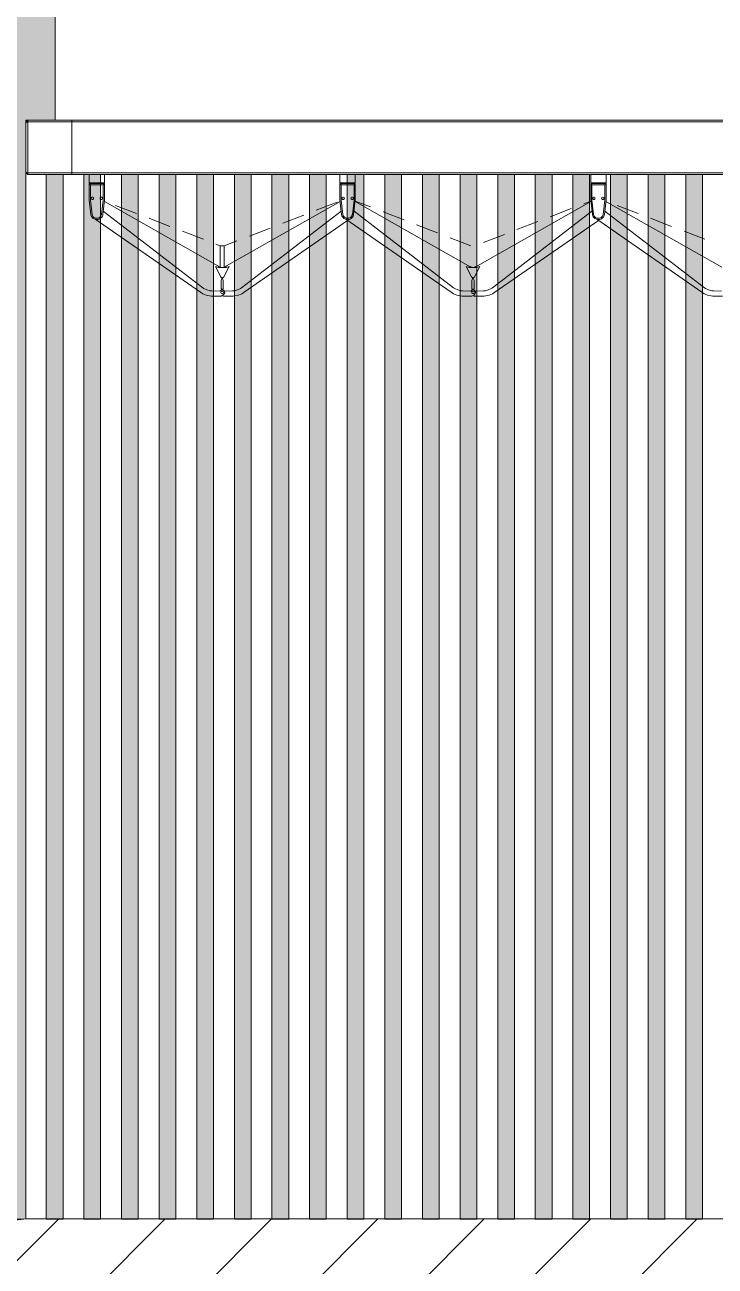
# Model space of a CAD drawing. Header units: millimetres. Extents: x 476244520 to 476657119, y 4620824743 to 4621446928.
# Drawn here: x 476629975 to 476631626, y 4621025854 to 4621028824 of the extents above; entities that cross this region are included whole.
import ezdxf

# ---------------------------------------------------------------- set-up
doc = ezdxf.new("R2010")
doc.units = ezdxf.units.MM
doc.header["$MEASUREMENT"] = 0
for name, color, linetype, lineweight in [('2D Drafting - General_Pen_No__7_Pen_No__250', 7, 'Continuous', 0), ('2D Drafting - General_Pen_No__7_Pen_No__7', 7, 'Continuous', 0), ('New_2D Drafting - General_Pen_No__30_Pen_No__9_Pen_No__9_Pen_No__255', 255, 'Continuous', 0), ('New_2D Drafting - General_Pen_No__30_Pen_No__9_Pen_No__9_Pen_No__7', 7, 'Continuous', 0), ('New_Interior - Furniture _Pen_No__7', 7, 'Continuous', 0)]:
    doc.layers.add(name, color=color, linetype=linetype, lineweight=lineweight)
doc.layers.add('New_2D Drafting - General_Pen_No__30_Pen_No__9_Pen_No__9_Pen_No__254', color=7, linetype='Continuous', lineweight=0, true_color=0xcccccc)

msp = doc.modelspace()

# ---------------------------------------------------------------- hatches: boundary and pattern name
at = {"layer": '2D Drafting - General_Pen_No__7_Pen_No__7', "linetype": 'Continuous', "lineweight": 0}
h = msp.add_hatch(dxfattribs=at)
h.set_pattern_fill('MASONRY_BLOCK', style=0, pattern_type=2)
h.set_pattern_definition([(45, (476844527.15, 4621385791.04), (-127.27922, 127.27922), [])])
h.paths.add_polyline_path([(476638990.415, 4621025966.681), (476638990.415, 4621025409.695), (476629956.096, 4621025409.695), (476612277.026, 4621023110.182), (476607039.153, 4621023110.189), (476607039.153, 4621023667.311), (476612277.162, 4621023666.024), (476629976.822, 4621025966.681)])
at = {"layer": 'New_2D Drafting - General_Pen_No__30_Pen_No__9_Pen_No__9_Pen_No__254', "linetype": 'Continuous', "lineweight": 0, "true_color": 0xcccccc}
h = msp.add_hatch(dxfattribs=at)
h.set_pattern_fill('BRICK___RUNNING_BOND', color=254, style=0, pattern_type=2)
h.set_pattern_definition([(0, (476622876.87, 4621034175.24), (0, 66.64), []), (90, (476622876.87, 4621034175.24), (-244.8, 0), [66.64, -66.64]), (90, (476622999.27, 4621034241.88), (-244.8, 0), [66.64, -66.64])])
h.paths.add_polyline_path([(476630047.219, 4621038706.026), (476630047.226, 4621028596.024), (476629976.822, 4621028596.024), (476629976.822, 4621025966.681), (476629972.268, 4621025966.024), (476612277.162, 4621025966.024), (476612207.162, 4621025966.024), (476612207.162, 4621029166.014), (476612207.162, 4621039165.621), (476630047.219, 4621039165.617)])
h.paths.add_polyline_path([(476621777.992, 4621031666.024), (476620177.559, 4621031666.024), (476620177.559, 4621030066.024), (476621777.992, 4621030066.024)], flags=0)
h.paths.add_polyline_path([(476621777.558, 4621036466.024), (476620177.559, 4621036466.024), (476620177.559, 4621038066.024), (476621777.558, 4621038066.024)], flags=0)
h.paths.add_polyline_path([(476620177.559, 4621033266.024), (476621777.992, 4621033266.024), (476621777.992, 4621034866.024), (476620177.559, 4621034866.024)], flags=0)
h.paths.add_polyline_path([(476620177.077, 4621026866.024), (476620177.077, 4621028466.024), (476621777.078, 4621028466.024), (476621777.078, 4621026866.024)], flags=0)
h.paths.add_polyline_path([(476618177.219, 4621038066.024), (476616577.219, 4621038066.024), (476616577.219, 4621036466.024), (476618177.219, 4621036466.024)], flags=0)
h.paths.add_polyline_path([(476618177.219, 4621034866.024), (476616577.219, 4621034866.024), (476616577.219, 4621033266.024), (476618177.219, 4621033266.024)], flags=0)
h.paths.add_polyline_path([(476618177.219, 4621031666.024), (476616577.219, 4621031666.024), (476616577.219, 4621030066.024), (476618177.219, 4621030066.024)], flags=0)
h.paths.add_polyline_path([(476618176.823, 4621028466.024), (476616576.823, 4621028466.024), (476616576.823, 4621026866.024), (476618176.823, 4621026866.024)], flags=0)
at = {"layer": 'New_2D Drafting - General_Pen_No__30_Pen_No__9_Pen_No__9_Pen_No__255', "linetype": 'Continuous', "lineweight": 0}
for points in [[(476630065.869, 4621028466.024), (476630025.869, 4621028466.024), (476630025.869, 4621025966.036), (476630065.869, 4621025966.036)], [(476630155.869, 4621028466.024), (476630115.869, 4621028466.024), (476630115.869, 4621025966.036), (476630155.869, 4621025966.036)], [(476630245.869, 4621028466.024), (476630205.869, 4621028466.024), (476630205.869, 4621025966.036), (476630245.869, 4621025966.036)], [(476630335.869, 4621028466.024), (476630295.869, 4621028466.024), (476630295.869, 4621025966.036), (476630335.869, 4621025966.036)], [(476630425.869, 4621028466.024), (476630385.869, 4621028466.024), (476630385.869, 4621025966.036), (476630425.869, 4621025966.036)], [(476630515.869, 4621028466.024), (476630475.869, 4621028466.024), (476630475.869, 4621025966.036), (476630515.869, 4621025966.036)], [(476630605.869, 4621028466.024), (476630565.869, 4621028466.024), (476630565.869, 4621025966.036), (476630605.869, 4621025966.036)], [(476630695.869, 4621028466.024), (476630655.869, 4621028466.024), (476630655.869, 4621025966.036), (476630695.869, 4621025966.036)], [(476630785.869, 4621028466.024), (476630745.869, 4621028466.024), (476630745.869, 4621025966.036), (476630785.869, 4621025966.036)], [(476630875.869, 4621028466.024), (476630835.869, 4621028466.024), (476630835.869, 4621025966.036), (476630875.869, 4621025966.036)], [(476630965.869, 4621028466.024), (476630925.869, 4621028466.024), (476630925.869, 4621025966.036), (476630965.869, 4621025966.036)], [(476631055.869, 4621028466.024), (476631015.869, 4621028466.024), (476631015.869, 4621025966.036), (476631055.869, 4621025966.036)], [(476631145.869, 4621028466.024), (476631105.869, 4621028466.024), (476631105.869, 4621025966.036), (476631145.869, 4621025966.036)], [(476631235.869, 4621028466.024), (476631195.869, 4621028466.024), (476631195.869, 4621025966.036), (476631235.869, 4621025966.036)], [(476631325.869, 4621028466.024), (476631285.869, 4621028466.024), (476631285.869, 4621025966.036), (476631325.869, 4621025966.036)], [(476631415.869, 4621028466.024), (476631375.869, 4621028466.024), (476631375.869, 4621025966.036), (476631415.869, 4621025966.036)], [(476631505.869, 4621028466.024), (476631465.869, 4621028466.024), (476631465.869, 4621025966.036), (476631505.869, 4621025966.036)], [(476631595.869, 4621028466.024), (476631555.869, 4621028466.024), (476631555.869, 4621025966.036), (476631595.869, 4621025966.036)]]:
    msp.add_hatch(color=255, dxfattribs=at).paths.add_polyline_path(points)

# ---------------------------------------------------------------- linework, layer by layer
at = {"layer": '2D Drafting - General_Pen_No__7_Pen_No__250', "color": 7, "linetype": 'Continuous', "lineweight": 0, "flags": 128}
msp.add_lwpolyline([(476638990.415, 4621025966.681), (476638990.415, 4621025409.695), (476629956.096, 4621025409.695), (476612277.026, 4621023110.182), (476607039.153, 4621023110.189), (476607039.153, 4621023667.311), (476612277.162, 4621023666.024), (476629976.822, 4621025966.681)], close=True, dxfattribs=at)
at = {"layer": 'New_2D Drafting - General_Pen_No__30_Pen_No__9_Pen_No__9_Pen_No__7', "color": 7, "linetype": 'Continuous', "lineweight": 0, "flags": 128}
for points in [[(476630047.219, 4621038706.026), (476630047.226, 4621028596.024), (476629976.822, 4621028596.024), (476629976.822, 4621025966.681), (476629972.268, 4621025966.024), (476612277.162, 4621025966.024), (476612207.162, 4621025966.024), (476612207.162, 4621029166.014), (476612207.162, 4621039165.621), (476630047.219, 4621039165.617)], [(476630065.869, 4621028466.024), (476630025.869, 4621028466.024), (476630025.869, 4621025966.036), (476630065.869, 4621025966.036)], [(476630155.869, 4621028466.024), (476630115.869, 4621028466.024), (476630115.869, 4621025966.036), (476630155.869, 4621025966.036)], [(476630245.869, 4621028466.024), (476630205.869, 4621028466.024), (476630205.869, 4621025966.036), (476630245.869, 4621025966.036)], [(476630335.869, 4621028466.024), (476630295.869, 4621028466.024), (476630295.869, 4621025966.036), (476630335.869, 4621025966.036)], [(476630425.869, 4621028466.024), (476630385.869, 4621028466.024), (476630385.869, 4621025966.036), (476630425.869, 4621025966.036)], [(476630515.869, 4621028466.024), (476630475.869, 4621028466.024), (476630475.869, 4621025966.036), (476630515.869, 4621025966.036)], [(476630605.869, 4621028466.024), (476630565.869, 4621028466.024), (476630565.869, 4621025966.036), (476630605.869, 4621025966.036)], [(476630695.869, 4621028466.024), (476630655.869, 4621028466.024), (476630655.869, 4621025966.036), (476630695.869, 4621025966.036)], [(476630785.869, 4621028466.024), (476630745.869, 4621028466.024), (476630745.869, 4621025966.036), (476630785.869, 4621025966.036)], [(476630875.869, 4621028466.024), (476630835.869, 4621028466.024), (476630835.869, 4621025966.036), (476630875.869, 4621025966.036)], [(476630965.869, 4621028466.024), (476630925.869, 4621028466.024), (476630925.869, 4621025966.036), (476630965.869, 4621025966.036)], [(476631055.869, 4621028466.024), (476631015.869, 4621028466.024), (476631015.869, 4621025966.036), (476631055.869, 4621025966.036)], [(476631145.869, 4621028466.024), (476631105.869, 4621028466.024), (476631105.869, 4621025966.036), (476631145.869, 4621025966.036)], [(476631235.869, 4621028466.024), (476631195.869, 4621028466.024), (476631195.869, 4621025966.036), (476631235.869, 4621025966.036)], [(476631325.869, 4621028466.024), (476631285.869, 4621028466.024), (476631285.869, 4621025966.036), (476631325.869, 4621025966.036)], [(476631415.869, 4621028466.024), (476631375.869, 4621028466.024), (476631375.869, 4621025966.036), (476631415.869, 4621025966.036)], [(476631505.869, 4621028466.024), (476631465.869, 4621028466.024), (476631465.869, 4621025966.036), (476631505.869, 4621025966.036)], [(476631595.869, 4621028466.024), (476631555.869, 4621028466.024), (476631555.869, 4621025966.036), (476631595.869, 4621025966.036)]]:
    msp.add_lwpolyline(points, close=True, dxfattribs=at)
at = {"layer": 'New_Interior - Furniture _Pen_No__7', "color": 7, "linetype": 'Continuous', "lineweight": 0}
for p, q in [((476629981.822, 4621028596.024), (476629976.822, 4621028591.024)), ((476629981.822, 4621028592.024), (476629981.822, 4621028596.024)), ((476629981.822, 4621028596.024), (476630086.822, 4621028596.024)), ((476630086.822, 4621028596.024), (476630086.822, 4621028592.024)), ((476630086.822, 4621028596.024), (476632606.822, 4621028596.024)), ((476629981.822, 4621028592.024), (476629976.822, 4621028589.953)), ((476629976.822, 4621028589.953), (476629976.822, 4621028591.024)), ((476629976.822, 4621028472.095), (476629976.822, 4621028589.953)), ((476630086.822, 4621028592.024), (476629981.822, 4621028592.024)), ((476629981.822, 4621028470.024), (476629981.822, 4621028592.024)), ((476630086.822, 4621028592.024), (476630086.822, 4621028470.024)), ((476630086.822, 4621028592.024), (476632606.822, 4621028592.024)), ((476629981.822, 4621028470.024), (476629976.822, 4621028472.095)), ((476629976.822, 4621028471.024), (476629976.822, 4621028472.095)), ((476629981.822, 4621028466.024), (476629976.822, 4621028471.024)), ((476630086.822, 4621028470.024), (476629981.822, 4621028470.024)), ((476629981.822, 4621028466.024), (476629981.822, 4621028470.024)), ((476630086.822, 4621028466.024), (476629981.822, 4621028466.024)), ((476630086.822, 4621028470.024), (476630086.822, 4621028466.024)), ((476630086.822, 4621028470.024), (476632606.822, 4621028470.024)), ((476630086.822, 4621028466.024), (476632606.822, 4621028466.024)), ((476630128.423, 4621028446.54), (476630128.423, 4621028466.024)), ((476630165.222, 4621028466.024), (476630165.222, 4621028446.54)), ((476630728.423, 4621028446.54), (476630728.423, 4621028466.024)), ((476630765.222, 4621028466.024), (476630765.222, 4621028446.54)), ((476631328.423, 4621028446.54), (476631328.423, 4621028466.024)), ((476631365.222, 4621028466.024), (476631365.222, 4621028446.54)), ((476630165.222, 4621028446.54), (476630128.423, 4621028446.54)), ((476630165.222, 4621028444.591), (476630128.423, 4621028444.591)), ((476630128.423, 4621028444.591), (476630128.423, 4621028404.38)), ((476630128.525, 4621028444.488), (476630128.434, 4621028444.579)), ((476630128.704, 4621028444.309), (476630128.525, 4621028444.488)), ((476630128.966, 4621028444.048), (476630128.704, 4621028444.309)), ((476630129.302, 4621028443.712), (476630128.966, 4621028444.048)), ((476630129.702, 4621028443.311), (476630129.302, 4621028443.712)), ((476630130.155, 4621028442.858), (476630129.702, 4621028443.311)), ((476630130.647, 4621028442.367), (476630130.155, 4621028442.858)), ((476630131.162, 4621028441.852), (476630130.647, 4621028442.367)), ((476630131.423, 4621028441.591), (476630131.162, 4621028441.852)), ((476630162.222, 4621028441.591), (476630131.423, 4621028441.591)), ((476630131.423, 4621028441.591), (476630131.423, 4621028404.555)), ((476630162.483, 4621028441.852), (476630162.222, 4621028441.591)), ((476630162.222, 4621028404.555), (476630162.222, 4621028441.591)), ((476630162.483, 4621028441.852), (476630162.998, 4621028442.367)), ((476630162.998, 4621028442.367), (476630163.49, 4621028442.858)), ((476630163.943, 4621028443.311), (476630163.49, 4621028442.858)), ((476630163.943, 4621028443.311), (476630164.343, 4621028443.712)), ((476630164.343, 4621028443.712), (476630164.679, 4621028444.048)), ((476630164.941, 4621028444.309), (476630164.679, 4621028444.048)), ((476630164.941, 4621028444.309), (476630165.12, 4621028444.488)), ((476630165.12, 4621028444.488), (476630165.211, 4621028444.579)), ((476630165.222, 4621028404.38), (476630165.222, 4621028444.591)), ((476630765.222, 4621028446.54), (476630728.423, 4621028446.54)), ((476630765.222, 4621028444.591), (476630728.423, 4621028444.591)), ((476630728.423, 4621028444.591), (476630728.423, 4621028404.38)), ((476630728.525, 4621028444.488), (476630728.434, 4621028444.579)), ((476630728.704, 4621028444.309), (476630728.525, 4621028444.488)), ((476630728.966, 4621028444.048), (476630728.704, 4621028444.309)), ((476630729.302, 4621028443.712), (476630728.966, 4621028444.048)), ((476630729.702, 4621028443.311), (476630729.302, 4621028443.712)), ((476630730.155, 4621028442.858), (476630729.702, 4621028443.311)), ((476630730.647, 4621028442.367), (476630730.155, 4621028442.858)), ((476630731.162, 4621028441.852), (476630730.647, 4621028442.367)), ((476630731.423, 4621028441.591), (476630731.162, 4621028441.852)), ((476630762.222, 4621028441.591), (476630731.423, 4621028441.591)), ((476630731.423, 4621028441.591), (476630731.423, 4621028404.555)), ((476630762.483, 4621028441.852), (476630762.222, 4621028441.591)), ((476630762.222, 4621028404.555), (476630762.222, 4621028441.591)), ((476630762.483, 4621028441.852), (476630762.998, 4621028442.367)), ((476630762.998, 4621028442.367), (476630763.49, 4621028442.858)), ((476630763.943, 4621028443.311), (476630763.49, 4621028442.858)), ((476630763.943, 4621028443.311), (476630764.343, 4621028443.712)), ((476630764.343, 4621028443.712), (476630764.679, 4621028444.048)), ((476630764.941, 4621028444.309), (476630764.679, 4621028444.048)), ((476630764.941, 4621028444.309), (476630765.12, 4621028444.488)), ((476630765.12, 4621028444.488), (476630765.211, 4621028444.579)), ((476630765.222, 4621028404.38), (476630765.222, 4621028444.591)), ((476631365.222, 4621028446.54), (476631328.423, 4621028446.54)), ((476631365.222, 4621028444.591), (476631328.423, 4621028444.591)), ((476631328.423, 4621028444.591), (476631328.423, 4621028404.38)), ((476631328.525, 4621028444.488), (476631328.434, 4621028444.579)), ((476631328.704, 4621028444.309), (476631328.525, 4621028444.488)), ((476631328.966, 4621028444.048), (476631328.704, 4621028444.309)), ((476631329.302, 4621028443.712), (476631328.966, 4621028444.048)), ((476631329.702, 4621028443.311), (476631329.302, 4621028443.712)), ((476631330.155, 4621028442.858), (476631329.702, 4621028443.311)), ((476631330.647, 4621028442.367), (476631330.155, 4621028442.858)), ((476631331.162, 4621028441.852), (476631330.647, 4621028442.367)), ((476631331.423, 4621028441.591), (476631331.162, 4621028441.852)), ((476631362.222, 4621028441.591), (476631331.423, 4621028441.591)), ((476631331.423, 4621028441.591), (476631331.423, 4621028404.555)), ((476631362.483, 4621028441.852), (476631362.222, 4621028441.591)), ((476631362.222, 4621028404.555), (476631362.222, 4621028441.591)), ((476631362.483, 4621028441.852), (476631362.998, 4621028442.367)), ((476631362.998, 4621028442.367), (476631363.49, 4621028442.858)), ((476631363.943, 4621028443.311), (476631363.49, 4621028442.858)), ((476631363.943, 4621028443.311), (476631364.343, 4621028443.712)), ((476631364.343, 4621028443.712), (476631364.679, 4621028444.048)), ((476631364.941, 4621028444.309), (476631364.679, 4621028444.048)), ((476631364.941, 4621028444.309), (476631365.12, 4621028444.488)), ((476631365.12, 4621028444.488), (476631365.211, 4621028444.579)), ((476631365.222, 4621028404.38), (476631365.222, 4621028444.591)), ((476630128.423, 4621028404.38), (476630132.433, 4621028370.193)), ((476630131.423, 4621028404.555), (476630135.408, 4621028370.574)), ((476630133.133, 4621028409.38), (476630133.712, 4621028411.162)), ((476630133.712, 4621028407.598), (476630133.133, 4621028409.38)), ((476630133.712, 4621028411.162), (476630135.228, 4621028412.263)), ((476630135.228, 4621028406.497), (476630133.712, 4621028407.598)), ((476630135.228, 4621028412.263), (476630137.101, 4621028412.263)), ((476630137.101, 4621028406.497), (476630135.228, 4621028406.497)), ((476630137.101, 4621028412.263), (476630138.617, 4621028411.162)), ((476630138.617, 4621028407.598), (476630137.101, 4621028406.497)), ((476630138.617, 4621028411.162), (476630139.196, 4621028409.38)), ((476630139.196, 4621028409.38), (476630138.617, 4621028407.598)), ((476630154.449, 4621028409.38), (476630155.028, 4621028411.162)), ((476630155.028, 4621028407.598), (476630154.449, 4621028409.38)), ((476630155.028, 4621028411.162), (476630156.544, 4621028412.263)), ((476630156.544, 4621028406.497), (476630155.028, 4621028407.598)), ((476630156.544, 4621028412.263), (476630158.417, 4621028412.263)), ((476630158.417, 4621028406.497), (476630156.544, 4621028406.497)), ((476630158.246, 4621028370.658), (476630162.222, 4621028404.555)), ((476630158.417, 4621028412.263), (476630159.933, 4621028411.162)), ((476630159.933, 4621028407.598), (476630158.417, 4621028406.497)), ((476630159.933, 4621028411.162), (476630160.512, 4621028409.38)), ((476630160.512, 4621028409.38), (476630159.933, 4621028407.598)), ((476630161.212, 4621028370.193), (476630165.222, 4621028404.38)), ((476630164.92, 4621028401.807), (476630441.822, 4621028244.261)), ((476630165.016, 4621028402.625), (476630165.791, 4621028402.325)), ((476630191.822, 4621028392.251), (476630241.822, 4621028372.903)), ((476630728.725, 4621028401.807), (476630451.822, 4621028244.261)), ((476630721.822, 4621028399.991), (476630671.822, 4621028380.642)), ((476630728.629, 4621028402.625), (476630727.854, 4621028402.325)), ((476630728.423, 4621028404.38), (476630732.433, 4621028370.193)), ((476630731.423, 4621028404.555), (476630735.408, 4621028370.574)), ((476630733.133, 4621028409.38), (476630733.712, 4621028411.162)), ((476630733.712, 4621028407.598), (476630733.133, 4621028409.38)), ((476630733.712, 4621028411.162), (476630735.228, 4621028412.263)), ((476630735.228, 4621028406.497), (476630733.712, 4621028407.598)), ((476630735.228, 4621028412.263), (476630737.101, 4621028412.263)), ((476630737.101, 4621028406.497), (476630735.228, 4621028406.497)), ((476630737.101, 4621028412.263), (476630738.617, 4621028411.162)), ((476630738.617, 4621028407.598), (476630737.101, 4621028406.497)), ((476630738.617, 4621028411.162), (476630739.196, 4621028409.38)), ((476630739.196, 4621028409.38), (476630738.617, 4621028407.598)), ((476630754.449, 4621028409.38), (476630755.028, 4621028411.162)), ((476630755.028, 4621028407.598), (476630754.449, 4621028409.38)), ((476630755.028, 4621028411.162), (476630756.544, 4621028412.263)), ((476630756.544, 4621028406.497), (476630755.028, 4621028407.598)), ((476630756.544, 4621028412.263), (476630758.417, 4621028412.263)), ((476630758.417, 4621028406.497), (476630756.544, 4621028406.497)), ((476630758.246, 4621028370.658), (476630762.222, 4621028404.555)), ((476630758.417, 4621028412.263), (476630759.933, 4621028411.162)), ((476630759.933, 4621028407.598), (476630758.417, 4621028406.497)), ((476630759.933, 4621028411.162), (476630760.512, 4621028409.38)), ((476630760.512, 4621028409.38), (476630759.933, 4621028407.598)), ((476630761.212, 4621028370.193), (476630765.222, 4621028404.38)), ((476630764.92, 4621028401.807), (476631041.822, 4621028244.261)), ((476630765.016, 4621028402.625), (476630801.822, 4621028388.382)), ((476631328.725, 4621028401.807), (476631051.822, 4621028244.261)), ((476631328.629, 4621028402.625), (476631311.822, 4621028396.121)), ((476631328.423, 4621028404.38), (476631332.433, 4621028370.193)), ((476631331.423, 4621028404.555), (476631335.408, 4621028370.574)), ((476631333.133, 4621028409.38), (476631333.712, 4621028411.162)), ((476631333.712, 4621028407.598), (476631333.133, 4621028409.38)), ((476631333.712, 4621028411.162), (476631335.228, 4621028412.263)), ((476631335.228, 4621028406.497), (476631333.712, 4621028407.598)), ((476631335.228, 4621028412.263), (476631337.101, 4621028412.263)), ((476631337.101, 4621028406.497), (476631335.228, 4621028406.497)), ((476631337.101, 4621028412.263), (476631338.617, 4621028411.162)), ((476631338.617, 4621028407.598), (476631337.101, 4621028406.497)), ((476631338.617, 4621028411.162), (476631339.196, 4621028409.38)), ((476631339.196, 4621028409.38), (476631338.617, 4621028407.598)), ((476631354.449, 4621028409.38), (476631355.028, 4621028411.162)), ((476631355.028, 4621028407.598), (476631354.449, 4621028409.38)), ((476631355.028, 4621028411.162), (476631356.544, 4621028412.263)), ((476631356.544, 4621028406.497), (476631355.028, 4621028407.598)), ((476631356.544, 4621028412.263), (476631358.417, 4621028412.263)), ((476631358.417, 4621028406.497), (476631356.544, 4621028406.497)), ((476631358.246, 4621028370.658), (476631362.222, 4621028404.555)), ((476631358.417, 4621028412.263), (476631359.933, 4621028411.162)), ((476631359.933, 4621028407.598), (476631358.417, 4621028406.497)), ((476631359.933, 4621028411.162), (476631360.512, 4621028409.38)), ((476631360.512, 4621028409.38), (476631359.933, 4621028407.598)), ((476631361.212, 4621028370.193), (476631365.222, 4621028404.38)), ((476631364.92, 4621028401.807), (476631641.822, 4621028244.261)), ((476631365.016, 4621028402.625), (476631365.791, 4621028402.325)), ((476631391.822, 4621028392.251), (476631441.822, 4621028372.903)), ((476630132.433, 4621028370.193), (476630132.53, 4621028369.496)), ((476630132.53, 4621028369.496), (476630133.36, 4621028367.068)), ((476630133.36, 4621028367.068), (476630134.599, 4621028364.82)), ((476630134.599, 4621028364.82), (476630136.209, 4621028362.822)), ((476630135.408, 4621028370.574), (476630135.461, 4621028370.194)), ((476630135.461, 4621028370.194), (476630136.114, 4621028368.286)), ((476630136.114, 4621028368.286), (476630137.099, 4621028366.498)), ((476630136.209, 4621028362.822), (476630138.142, 4621028361.134)), ((476630137.099, 4621028366.498), (476630138.38, 4621028364.909)), ((476630138.142, 4621028361.134), (476630140.338, 4621028359.807)), ((476630138.38, 4621028364.909), (476630139.917, 4621028363.566)), ((476630139.917, 4621028363.566), (476630141.665, 4621028362.511)), ((476630140.338, 4621028359.807), (476630142.732, 4621028358.882)), ((476630141.665, 4621028362.511), (476630143.569, 4621028361.775)), ((476630142.732, 4621028358.882), (476630145.25, 4621028358.387)), ((476630394.524, 4621028184.576), (476630142.779, 4621028358.873)), ((476630143.569, 4621028361.775), (476630145.571, 4621028361.381)), ((476630145.25, 4621028358.387), (476630147.815, 4621028358.336)), ((476630145.571, 4621028361.381), (476630147.612, 4621028361.341)), ((476630147.612, 4621028361.341), (476630149.629, 4621028361.655)), ((476630147.815, 4621028358.336), (476630150.351, 4621028358.732)), ((476630149.629, 4621028361.655), (476630151.561, 4621028362.315)), ((476630150.351, 4621028358.732), (476630152.779, 4621028359.561)), ((476630151.561, 4621028362.315), (476630153.348, 4621028363.301)), ((476630152.779, 4621028359.561), (476630155.027, 4621028360.8)), ((476630153.348, 4621028363.301), (476630154.938, 4621028364.582)), ((476630154.938, 4621028364.582), (476630156.28, 4621028366.119)), ((476630155.027, 4621028360.8), (476630157.025, 4621028362.411)), ((476630156.28, 4621028366.119), (476630157.336, 4621028367.866)), ((476630157.025, 4621028362.411), (476630158.713, 4621028364.343)), ((476630157.336, 4621028367.866), (476630158.072, 4621028369.77)), ((476630158.072, 4621028369.77), (476630158.246, 4621028370.658)), ((476630158.713, 4621028364.343), (476630160.039, 4621028366.54)), ((476630160.039, 4621028366.54), (476630160.965, 4621028368.934)), ((476630160.965, 4621028368.934), (476630161.212, 4621028370.193)), ((476630162.217, 4621028378.763), (476630400.345, 4621028195.288)), ((476630271.822, 4621028361.293), (476630321.822, 4621028341.945)), ((476630731.428, 4621028378.763), (476630493.3, 4621028195.288)), ((476630641.822, 4621028369.033), (476630591.822, 4621028349.684)), ((476630732.433, 4621028370.193), (476630732.53, 4621028369.496)), ((476630732.53, 4621028369.496), (476630733.36, 4621028367.068)), ((476630733.36, 4621028367.068), (476630734.599, 4621028364.82)), ((476630734.599, 4621028364.82), (476630736.209, 4621028362.822)), ((476630735.408, 4621028370.574), (476630735.461, 4621028370.194)), ((476630735.461, 4621028370.194), (476630736.114, 4621028368.286)), ((476630736.114, 4621028368.286), (476630737.099, 4621028366.498)), ((476630736.209, 4621028362.822), (476630738.142, 4621028361.134)), ((476630737.099, 4621028366.498), (476630738.38, 4621028364.909)), ((476630738.142, 4621028361.134), (476630740.338, 4621028359.807)), ((476630738.38, 4621028364.909), (476630739.917, 4621028363.566)), ((476630739.917, 4621028363.566), (476630741.665, 4621028362.511)), ((476630740.338, 4621028359.807), (476630742.732, 4621028358.882)), ((476630741.665, 4621028362.511), (476630743.569, 4621028361.775)), ((476630742.732, 4621028358.882), (476630745.25, 4621028358.387)), ((476630994.524, 4621028184.576), (476630742.779, 4621028358.873)), ((476630743.569, 4621028361.775), (476630745.571, 4621028361.381)), ((476630745.25, 4621028358.387), (476630747.815, 4621028358.336)), ((476630745.571, 4621028361.381), (476630747.612, 4621028361.341)), ((476630747.612, 4621028361.341), (476630749.629, 4621028361.655)), ((476630747.815, 4621028358.336), (476630750.351, 4621028358.732)), ((476630749.629, 4621028361.655), (476630751.561, 4621028362.315)), ((476630750.351, 4621028358.732), (476630752.779, 4621028359.561)), ((476630751.561, 4621028362.315), (476630753.348, 4621028363.301)), ((476630752.779, 4621028359.561), (476630755.027, 4621028360.8)), ((476630753.348, 4621028363.301), (476630754.938, 4621028364.582)), ((476630754.938, 4621028364.582), (476630756.28, 4621028366.119)), ((476630755.027, 4621028360.8), (476630757.025, 4621028362.411)), ((476630756.28, 4621028366.119), (476630757.336, 4621028367.866)), ((476630757.025, 4621028362.411), (476630758.713, 4621028364.343)), ((476630757.336, 4621028367.866), (476630758.072, 4621028369.77)), ((476630758.072, 4621028369.77), (476630758.246, 4621028370.658)), ((476630758.713, 4621028364.343), (476630760.039, 4621028366.54)), ((476630760.039, 4621028366.54), (476630760.965, 4621028368.934)), ((476630760.965, 4621028368.934), (476630761.212, 4621028370.193)), ((476630762.217, 4621028378.763), (476631000.345, 4621028195.288)), ((476630831.822, 4621028376.772), (476630881.822, 4621028357.424)), ((476631331.428, 4621028378.763), (476631093.3, 4621028195.288)), ((476631281.822, 4621028384.512), (476631231.822, 4621028365.163)), ((476631332.433, 4621028370.193), (476631332.53, 4621028369.496)), ((476631332.53, 4621028369.496), (476631333.36, 4621028367.068)), ((476631333.36, 4621028367.068), (476631334.599, 4621028364.82)), ((476631334.599, 4621028364.82), (476631336.209, 4621028362.822)), ((476631335.408, 4621028370.574), (476631335.461, 4621028370.194)), ((476631335.461, 4621028370.194), (476631336.114, 4621028368.286)), ((476631336.114, 4621028368.286), (476631337.099, 4621028366.498)), ((476631336.209, 4621028362.822), (476631338.142, 4621028361.134)), ((476631337.099, 4621028366.498), (476631338.38, 4621028364.909)), ((476631338.142, 4621028361.134), (476631340.338, 4621028359.807)), ((476631338.38, 4621028364.909), (476631339.917, 4621028363.566)), ((476631339.917, 4621028363.566), (476631341.665, 4621028362.511)), ((476631340.338, 4621028359.807), (476631342.732, 4621028358.882)), ((476631341.665, 4621028362.511), (476631343.569, 4621028361.775)), ((476631342.732, 4621028358.882), (476631345.25, 4621028358.387)), ((476631594.524, 4621028184.576), (476631342.779, 4621028358.873)), ((476631343.569, 4621028361.775), (476631345.571, 4621028361.381)), ((476631345.25, 4621028358.387), (476631347.815, 4621028358.336)), ((476631345.571, 4621028361.381), (476631347.612, 4621028361.341)), ((476631347.612, 4621028361.341), (476631349.629, 4621028361.655)), ((476631347.815, 4621028358.336), (476631350.351, 4621028358.732)), ((476631349.629, 4621028361.655), (476631351.561, 4621028362.315)), ((476631350.351, 4621028358.732), (476631352.779, 4621028359.561)), ((476631351.561, 4621028362.315), (476631353.348, 4621028363.301)), ((476631352.779, 4621028359.561), (476631355.027, 4621028360.8)), ((476631353.348, 4621028363.301), (476631354.938, 4621028364.582)), ((476631354.938, 4621028364.582), (476631356.28, 4621028366.119)), ((476631355.027, 4621028360.8), (476631357.025, 4621028362.411)), ((476631356.28, 4621028366.119), (476631357.336, 4621028367.866)), ((476631357.025, 4621028362.411), (476631358.713, 4621028364.343)), ((476631357.336, 4621028367.866), (476631358.072, 4621028369.77)), ((476631358.072, 4621028369.77), (476631358.246, 4621028370.658)), ((476631358.713, 4621028364.343), (476631360.039, 4621028366.54)), ((476631360.039, 4621028366.54), (476631360.965, 4621028368.934)), ((476631360.965, 4621028368.934), (476631361.212, 4621028370.193)), ((476631362.217, 4621028378.763), (476631600.345, 4621028195.288)), ((476631471.822, 4621028361.293), (476631521.822, 4621028341.945)), ((476630351.822, 4621028330.335), (476630401.822, 4621028310.986)), ((476630499.121, 4621028184.576), (476630746.822, 4621028356.073)), ((476630561.822, 4621028338.075), (476630511.822, 4621028318.726)), ((476630911.822, 4621028345.814), (476630961.822, 4621028326.465)), ((476631099.121, 4621028184.576), (476631346.822, 4621028356.073)), ((476631201.822, 4621028353.554), (476631151.822, 4621028334.205)), ((476631551.822, 4621028330.335), (476631601.822, 4621028310.986)), ((476630431.822, 4621028299.377), (476630441.822, 4621028295.507)), ((476630481.822, 4621028307.117), (476630451.822, 4621028295.507)), ((476630991.822, 4621028314.856), (476631041.822, 4621028295.507)), ((476631121.822, 4621028322.596), (476631071.822, 4621028303.247)), ((476630441.822, 4621028295.507), (476630441.822, 4621028293.773)), ((476630441.822, 4621028295.432), (476630446.822, 4621028295.432)), ((476630441.822, 4621028293.773), (476630441.822, 4621028281.996)), ((476630441.822, 4621028281.996), (476630441.822, 4621028260.182)), ((476630451.822, 4621028295.432), (476630446.822, 4621028295.432)), ((476630451.822, 4621028295.507), (476630451.822, 4621028293.773)), ((476630451.822, 4621028293.773), (476630451.822, 4621028281.996)), ((476630451.822, 4621028281.996), (476630451.822, 4621028260.182)), ((476630443.216, 4621028221.034), (476630430.364, 4621028246.135)), ((476630430.364, 4621028246.135), (476630437.56, 4621028243.924)), ((476630437.56, 4621028243.924), (476630456.085, 4621028243.924)), ((476630437.622, 4621028243.925), (476630437.622, 4621028246.651)), ((476630441.822, 4621028260.182), (476630441.822, 4621028244.261)), ((476630463.281, 4621028246.135), (476630450.429, 4621028221.034)), ((476630451.822, 4621028260.182), (476630451.822, 4621028244.261)), ((476630456.022, 4621028243.925), (476630456.022, 4621028246.651)), ((476630456.085, 4621028243.924), (476630463.281, 4621028246.135)), ((476631043.216, 4621028221.034), (476631030.364, 4621028246.135)), ((476631030.364, 4621028246.135), (476631037.56, 4621028243.924)), ((476631037.56, 4621028243.924), (476631056.085, 4621028243.924)), ((476631037.622, 4621028243.925), (476631037.622, 4621028246.651)), ((476631041.822, 4621028246.468), (476631041.822, 4621028244.261)), ((476631063.281, 4621028246.135), (476631050.429, 4621028221.034)), ((476631051.822, 4621028246.468), (476631051.822, 4621028244.261)), ((476631056.022, 4621028243.925), (476631056.022, 4621028246.374)), ((476631056.085, 4621028243.924), (476631063.281, 4621028246.135)), ((476630443.295, 4621028220.849), (476630443.216, 4621028221.034)), ((476630443.687, 4621028220.266), (476630443.295, 4621028220.849)), ((476630444.174, 4621028219.76), (476630443.687, 4621028220.266)), ((476630444.742, 4621028219.346), (476630444.174, 4621028219.76)), ((476630444.379, 4621028212.494), (476630446.803, 4621028218.772)), ((476630444.379, 4621028193.223), (476630444.379, 4621028212.494)), ((476630445.373, 4621028219.037), (476630444.742, 4621028219.346)), ((476630446.048, 4621028218.843), (476630445.373, 4621028219.037)), ((476630446.747, 4621028218.769), (476630446.048, 4621028218.843)), ((476630447.448, 4621028218.817), (476630446.747, 4621028218.769)), ((476630446.803, 4621028218.772), (476630449.266, 4621028212.494)), ((476630448.13, 4621028218.986), (476630447.448, 4621028218.817)), ((476630448.772, 4621028219.271), (476630448.13, 4621028218.986)), ((476630449.355, 4621028219.663), (476630448.772, 4621028219.271)), ((476630449.266, 4621028212.494), (476630449.266, 4621028193.223)), ((476630449.861, 4621028220.15), (476630449.355, 4621028219.663)), ((476630450.275, 4621028220.718), (476630449.861, 4621028220.15)), ((476630450.429, 4621028221.034), (476630450.275, 4621028220.718)), ((476631043.295, 4621028220.849), (476631043.216, 4621028221.034)), ((476631043.687, 4621028220.266), (476631043.295, 4621028220.849)), ((476631044.174, 4621028219.76), (476631043.687, 4621028220.266)), ((476631044.742, 4621028219.346), (476631044.174, 4621028219.76)), ((476631044.379, 4621028212.494), (476631046.803, 4621028218.772)), ((476631044.379, 4621028193.223), (476631044.379, 4621028212.494)), ((476631045.373, 4621028219.037), (476631044.742, 4621028219.346)), ((476631046.048, 4621028218.843), (476631045.373, 4621028219.037)), ((476631046.747, 4621028218.769), (476631046.048, 4621028218.843)), ((476631047.448, 4621028218.817), (476631046.747, 4621028218.769)), ((476631046.803, 4621028218.772), (476631049.266, 4621028212.494)), ((476631048.13, 4621028218.986), (476631047.448, 4621028218.817)), ((476631048.772, 4621028219.271), (476631048.13, 4621028218.986)), ((476631049.355, 4621028219.663), (476631048.772, 4621028219.271)), ((476631049.266, 4621028212.494), (476631049.266, 4621028193.223)), ((476631049.861, 4621028220.15), (476631049.355, 4621028219.663)), ((476631050.275, 4621028220.718), (476631049.861, 4621028220.15)), ((476631050.429, 4621028221.034), (476631050.275, 4621028220.718)), ((476630400.111, 4621028180.845), (476630394.524, 4621028184.576)), ((476630408.007, 4621028177.457), (476630400.111, 4621028180.845)), ((476630400.345, 4621028195.288), (476630403.105, 4621028193.353)), ((476630403.105, 4621028193.353), (476630410.359, 4621028189.976)), ((476630410.359, 4621028189.976), (476630418.089, 4621028187.911)), ((476630418.089, 4621028187.911), (476630422.075, 4621028187.565)), ((476630422.075, 4621028187.565), (476630441.547, 4621028187.032)), ((476630441.547, 4621028187.032), (476630442.25, 4621028187.829)), ((476630442.25, 4621028187.829), (476630442.574, 4621028188.228)), ((476630442.574, 4621028188.228), (476630443.349, 4621028188.901)), ((476630443.349, 4621028188.901), (476630444.23, 4621028189.429)), ((476630443.791, 4621028184.12), (476630444.37, 4621028185.902)), ((476630444.37, 4621028182.338), (476630443.791, 4621028184.12)), ((476630444.23, 4621028189.429), (476630445.19, 4621028189.796)), ((476630444.37, 4621028185.902), (476630445.886, 4621028187.003)), ((476630445.886, 4621028181.237), (476630444.37, 4621028182.338)), ((476630446.662, 4621028189.999), (476630444.379, 4621028193.223)), ((476630444.53, 4621028189.544), (476630444.435, 4621028189.511)), ((476630445.19, 4621028189.796), (476630446.198, 4621028189.991)), ((476630445.651, 4621028189.886), (476630445.406, 4621028189.847)), ((476630445.886, 4621028187.003), (476630447.759, 4621028187.003)), ((476630447.759, 4621028181.237), (476630445.886, 4621028181.237)), ((476630446.198, 4621028189.991), (476630447.225, 4621028190.008)), ((476630446.42, 4621028190.008), (476630446.328, 4621028189.994)), ((476630446.658, 4621028190.004), (476630446.42, 4621028190.008)), ((476630449.266, 4621028193.223), (476630446.987, 4621028190.004)), ((476630447.225, 4621028190.008), (476630448.239, 4621028189.847)), ((476630447.447, 4621028189.991), (476630447.317, 4621028189.994)), ((476630447.994, 4621028189.886), (476630447.447, 4621028189.991)), ((476630447.759, 4621028187.003), (476630449.275, 4621028185.902)), ((476630449.275, 4621028182.338), (476630447.759, 4621028181.237)), ((476630448.239, 4621028189.847), (476630449.21, 4621028189.511)), ((476630448.455, 4621028189.796), (476630448.294, 4621028189.828)), ((476630449.115, 4621028189.544), (476630448.455, 4621028189.796)), ((476630451.272, 4621028180.32), (476630448.616, 4621028177.163)), ((476630449.21, 4621028189.511), (476630450.108, 4621028189.012)), ((476630449.415, 4621028189.429), (476630449.23, 4621028189.5)), ((476630449.275, 4621028185.902), (476630449.854, 4621028184.12)), ((476630449.854, 4621028184.12), (476630449.275, 4621028182.338)), ((476630450.296, 4621028188.901), (476630449.415, 4621028189.429)), ((476630450.108, 4621028189.012), (476630450.905, 4621028188.365)), ((476630451.071, 4621028188.228), (476630450.296, 4621028188.901)), ((476630450.905, 4621028188.365), (476630451.578, 4621028187.589)), ((476630451.395, 4621028187.829), (476630451.071, 4621028188.228)), ((476630451.689, 4621028180.831), (476630451.272, 4621028180.32)), ((476630452.098, 4621028187.032), (476630451.395, 4621028187.829)), ((476630451.578, 4621028187.589), (476630452.106, 4621028186.709)), ((476630452.188, 4621028181.729), (476630451.689, 4621028180.831)), ((476630471.57, 4621028187.565), (476630452.098, 4621028187.032)), ((476630452.106, 4621028186.709), (476630452.473, 4621028185.749)), ((476630452.523, 4621028182.7), (476630452.188, 4621028181.729)), ((476630452.473, 4621028185.749), (476630452.668, 4621028184.741)), ((476630452.685, 4621028183.714), (476630452.523, 4621028182.7)), ((476630452.668, 4621028184.741), (476630452.685, 4621028183.714)), ((476630475.556, 4621028187.911), (476630471.57, 4621028187.565)), ((476630483.286, 4621028189.976), (476630475.556, 4621028187.911)), ((476630490.54, 4621028193.353), (476630483.286, 4621028189.976)), ((476630485.638, 4621028177.457), (476630493.534, 4621028180.845)), ((476630493.3, 4621028195.288), (476630490.54, 4621028193.353)), ((476630493.534, 4621028180.845), (476630499.121, 4621028184.576)), ((476631000.111, 4621028180.845), (476630994.524, 4621028184.576)), ((476631008.007, 4621028177.457), (476631000.111, 4621028180.845)), ((476631000.345, 4621028195.288), (476631003.105, 4621028193.353)), ((476631003.105, 4621028193.353), (476631010.359, 4621028189.976)), ((476631010.359, 4621028189.976), (476631018.089, 4621028187.911)), ((476631018.089, 4621028187.911), (476631022.075, 4621028187.565)), ((476631022.075, 4621028187.565), (476631041.547, 4621028187.032)), ((476631041.547, 4621028187.032), (476631042.25, 4621028187.829)), ((476631042.25, 4621028187.829), (476631042.574, 4621028188.228)), ((476631042.574, 4621028188.228), (476631043.349, 4621028188.901)), ((476631043.349, 4621028188.901), (476631044.23, 4621028189.429)), ((476631043.791, 4621028184.12), (476631044.37, 4621028185.902)), ((476631044.37, 4621028182.338), (476631043.791, 4621028184.12)), ((476631044.23, 4621028189.429), (476631045.19, 4621028189.796)), ((476631044.37, 4621028185.902), (476631045.886, 4621028187.003)), ((476631045.886, 4621028181.237), (476631044.37, 4621028182.338)), ((476631046.662, 4621028189.999), (476631044.379, 4621028193.223)), ((476631044.53, 4621028189.544), (476631044.435, 4621028189.511)), ((476631045.19, 4621028189.796), (476631046.198, 4621028189.991)), ((476631045.651, 4621028189.886), (476631045.406, 4621028189.847)), ((476631045.886, 4621028187.003), (476631047.759, 4621028187.003)), ((476631047.759, 4621028181.237), (476631045.886, 4621028181.237)), ((476631046.198, 4621028189.991), (476631047.225, 4621028190.008)), ((476631046.42, 4621028190.008), (476631046.328, 4621028189.994)), ((476631046.658, 4621028190.004), (476631046.42, 4621028190.008)), ((476631049.266, 4621028193.223), (476631046.987, 4621028190.004)), ((476631047.225, 4621028190.008), (476631048.239, 4621028189.847)), ((476631047.447, 4621028189.991), (476631047.317, 4621028189.994)), ((476631047.994, 4621028189.886), (476631047.447, 4621028189.991)), ((476631047.759, 4621028187.003), (476631049.275, 4621028185.902)), ((476631049.275, 4621028182.338), (476631047.759, 4621028181.237)), ((476631048.239, 4621028189.847), (476631049.21, 4621028189.511)), ((476631048.455, 4621028189.796), (476631048.294, 4621028189.828)), ((476631049.115, 4621028189.544), (476631048.455, 4621028189.796)), ((476631051.272, 4621028180.32), (476631048.616, 4621028177.163)), ((476631049.21, 4621028189.511), (476631050.108, 4621028189.012)), ((476631049.415, 4621028189.429), (476631049.23, 4621028189.5)), ((476631049.275, 4621028185.902), (476631049.854, 4621028184.12)), ((476631049.854, 4621028184.12), (476631049.275, 4621028182.338)), ((476631050.296, 4621028188.901), (476631049.415, 4621028189.429)), ((476631050.108, 4621028189.012), (476631050.905, 4621028188.365)), ((476631051.071, 4621028188.228), (476631050.296, 4621028188.901)), ((476631050.905, 4621028188.365), (476631051.578, 4621028187.589)), ((476631051.395, 4621028187.829), (476631051.071, 4621028188.228)), ((476631051.689, 4621028180.831), (476631051.272, 4621028180.32)), ((476631052.098, 4621028187.032), (476631051.395, 4621028187.829)), ((476631051.578, 4621028187.589), (476631052.106, 4621028186.709)), ((476631052.188, 4621028181.729), (476631051.689, 4621028180.831)), ((476631071.57, 4621028187.565), (476631052.098, 4621028187.032)), ((476631052.106, 4621028186.709), (476631052.473, 4621028185.749)), ((476631052.523, 4621028182.7), (476631052.188, 4621028181.729)), ((476631052.473, 4621028185.749), (476631052.668, 4621028184.741)), ((476631052.685, 4621028183.714), (476631052.523, 4621028182.7)), ((476631052.668, 4621028184.741), (476631052.685, 4621028183.714)), ((476631075.556, 4621028187.911), (476631071.57, 4621028187.565)), ((476631083.286, 4621028189.976), (476631075.556, 4621028187.911)), ((476631090.54, 4621028193.353), (476631083.286, 4621028189.976)), ((476631085.638, 4621028177.457), (476631093.534, 4621028180.845)), ((476631093.3, 4621028195.288), (476631090.54, 4621028193.353)), ((476631093.534, 4621028180.845), (476631099.121, 4621028184.576)), ((476631600.111, 4621028180.845), (476631594.524, 4621028184.576)), ((476631608.007, 4621028177.457), (476631600.111, 4621028180.845)), ((476631600.345, 4621028195.288), (476631603.105, 4621028193.353)), ((476631603.105, 4621028193.353), (476631610.359, 4621028189.976)), ((476631610.359, 4621028189.976), (476631618.089, 4621028187.911)), ((476631618.089, 4621028187.911), (476631622.075, 4621028187.565)), ((476631622.075, 4621028187.565), (476631641.547, 4621028187.032)), ((476630416.371, 4621028175.491), (476630408.007, 4621028177.457)), ((476630420.66, 4621028175.25), (476630416.371, 4621028175.491)), ((476630443.991, 4621028175.176), (476630420.66, 4621028175.25)), ((476630448.616, 4621028177.163), (476630443.991, 4621028175.176)), ((476630446.822, 4621028176.393), (476630449.654, 4621028175.176)), ((476630449.654, 4621028175.176), (476630472.985, 4621028175.25)), ((476630472.985, 4621028175.25), (476630477.274, 4621028175.491)), ((476630477.274, 4621028175.491), (476630485.638, 4621028177.457)), ((476631016.371, 4621028175.491), (476631008.007, 4621028177.457)), ((476631020.66, 4621028175.25), (476631016.371, 4621028175.491)), ((476631043.991, 4621028175.176), (476631020.66, 4621028175.25)), ((476631048.616, 4621028177.163), (476631043.991, 4621028175.176)), ((476631046.822, 4621028176.393), (476631049.654, 4621028175.176)), ((476631049.654, 4621028175.176), (476631072.985, 4621028175.25)), ((476631072.985, 4621028175.25), (476631077.274, 4621028175.491)), ((476631077.274, 4621028175.491), (476631085.638, 4621028177.457)), ((476631616.371, 4621028175.491), (476631608.007, 4621028177.457)), ((476631620.66, 4621028175.25), (476631616.371, 4621028175.491)), ((476631643.991, 4621028175.176), (476631620.66, 4621028175.25))]:
    msp.add_line(p, q, dxfattribs=at)

doc.saveas('drawing.dxf')
